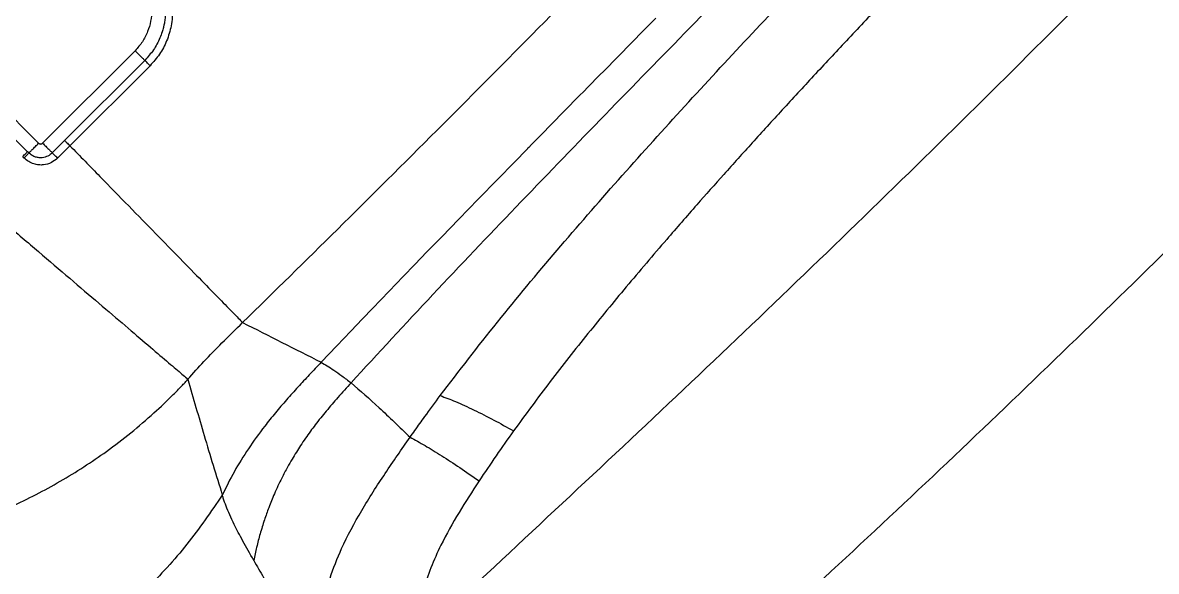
# Model space of a CAD drawing. Extents: x 832 to 912, y 781 to 934.
# Drawn here: x 873.06 to 881.13, y 824.87 to 828.78 of the extents above; entities that cross this region are included whole.
import ezdxf

# ---------------------------------------------------------------- set-up
doc = ezdxf.new("R2010")
doc.units = 0
doc.header["$MEASUREMENT"] = 0
doc.layers.add('1', color=4, linetype='Continuous')

# ---------------------------------------------------------------- blocks, each defined once
blk = doc.blocks.new('2026 SOVEREIGN HL')
at = {"layer": '1', "color": 3, "linetype": 'Continuous', "lineweight": 25}
for p, q in [((41.3621, 30.7682), (40.7124, 31.4178)), ((41.441, 30.8287), (40.7822, 31.4875)), ((42.1281, 31.4875), (41.4693, 30.8287)), ((42.1971, 31.4185), (41.6264, 30.8479)), ((42.2347, 31.3808), (41.6641, 30.8102)), ((41.6264, 30.8479), (41.5382, 30.7597)), ((41.6641, 30.8102), (41.5759, 30.722)), ((41.3366, 30.7239), (41.3272, 30.7333)), ((41.3713, 30.759), (41.3621, 30.7682))]:
    blk.add_line(p, q, dxfattribs=at)
at = {"layer": '1', "color": 3, "linetype": 'Continuous', "lineweight": 25, "flags": 128}
blk.add_lwpolyline([(45.8379, 31.7191), (45.7487, 31.6287), (45.6676, 31.5465), (45.467, 31.3428), (45.4392, 31.3146), (45.411, 31.286), (45.3826, 31.257), (45.3537, 31.2277), (45.3245, 31.198), (45.295, 31.1679), (45.1855, 31.0565), (45.0951, 30.9643), (45.0237, 30.8914), (44.9826, 30.8495), (44.9521, 30.8184), (44.9324, 30.7982), (44.9265, 30.7922), (44.9243, 30.79), (44.9237, 30.7893), (44.9234, 30.7891), (44.9233, 30.789), (44.9233, 30.7889), (44.9233, 30.7889), (44.9233, 30.7889), (44.9233, 30.7889), (44.9232, 30.7889), (44.9232, 30.7889), (44.9232, 30.7889), (44.8284, 30.692), (44.7112, 30.572), (44.5716, 30.429), (44.4335, 30.2872), (44.3126, 30.1626), (44.2075, 30.0543), (44.1206, 29.9644), (44.0376, 29.8785), (43.9374, 29.7745), (43.8202, 29.6525), (43.7486, 29.5778), (43.6643, 29.4896), (43.566, 29.3866), (43.4539, 29.2686)], dxfattribs=at)
at = {"layer": '1', "color": 3, "linetype": 'Continuous', "lineweight": 25}
for points, knots in [([(52.5328, 35.6841), (52.2678, 35.3954), (51.7382, 34.8183), (50.9286, 33.9541), (50.108, 33.0961), (49.277, 32.2445), (48.4371, 31.4008), (47.5894, 30.5651), (46.7349, 29.7386), (45.8748, 28.921), (45.0103, 28.1134), (44.4365, 27.5772), (44.1497, 27.3091)], [0, 0, 0, 0, 0.100109, 0.200104, 0.300149, 0.400144, 0.50015, 0.600108, 0.700088, 0.799983, 0.900004, 1, 1, 1, 1]), ([(49.6965, 35.2771), (49.4418, 35.0262), (48.9313, 34.5232), (48.169, 33.7616), (47.4074, 32.9964), (46.6988, 32.2798), (46.0429, 31.6124), (45.4398, 30.9945), (44.841, 30.3743), (44.2467, 29.7513), (43.86, 29.332), (43.6667, 29.1223)], [0, 0, 0, 0, 0.124518, 0.24961, 0.374575, 0.499672, 0.59975, 0.699785, 0.799893, 0.899914, 1, 1, 1, 1]), ([(54.3595, 35.2002), (54.1059, 34.9272), (53.5986, 34.3812), (52.8401, 33.548), (52.0693, 32.7206), (51.2883, 31.8992), (50.4967, 31.0855), (49.6958, 30.2803), (48.8862, 29.4842), (48.0686, 28.6979), (47.2435, 27.9225), (46.4134, 27.1573), (45.5781, 26.4051), (45.0352, 25.897), (44.7638, 25.6429)], [0, 0, 0, 0, 0.083448, 0.166872, 0.250186, 0.333549, 0.416867, 0.500197, 0.583498, 0.666792, 0.750083, 0.833316, 0.916657, 1, 1, 1, 1]), ([(48.3432, 35.1292), (48.1269, 34.8971), (47.6838, 34.4219), (47.021, 33.7244), (46.3399, 33.0159), (45.6566, 32.3135), (44.9634, 31.6086), (44.2697, 30.9109), (43.5826, 30.2265), (43.1195, 29.7722), (42.8943, 29.5513)], [0, 0, 0, 0, 0.12207, 0.24998, 0.37015, 0.500163, 0.626941, 0.750476, 0.878631, 1, 1, 1, 1]), ([(44.3021, 29.0313), (44.4363, 29.2064), (44.7043, 29.5561), (45.1318, 30.0664), (45.5688, 30.5681), (46.0145, 31.0619), (46.4659, 31.5499), (46.9223, 32.0332), (47.4401, 32.5723), (48.0206, 33.1661), (48.6651, 33.8124), (49.3151, 34.4527), (49.7539, 34.8706), (49.9736, 35.0799)], [0, 0, 0, 0, 0.080984, 0.161681, 0.242036, 0.322029, 0.401945, 0.481724, 0.561411, 0.670999, 0.780544, 0.890091, 1, 1, 1, 1]), ([(50.2817, 34.6545), (50.1991, 34.5768), (50.0304, 34.418), (49.7734, 34.1717), (49.5064, 33.9129), (49.2297, 33.6415), (48.9518, 33.3659), (48.7077, 33.1213), (48.4995, 32.9111), (48.321, 32.7297), (48.1419, 32.5464), (47.9635, 32.3629), (47.7873, 32.1804), (47.6132, 31.9989), (47.416, 31.7918), (47.1986, 31.5617), (46.9643, 31.3108), (46.7406, 31.0686), (46.5275, 30.835), (46.3249, 30.6099), (46.1215, 30.3807), (45.8888, 30.1141), (45.629, 29.8092), (45.3516, 29.4719), (45.0819, 29.1312), (44.9105, 28.8973), (44.8244, 28.7799)], [0, 0, 0, 0, 0.042494, 0.086871, 0.133166, 0.18138, 0.231518, 0.279064, 0.310128, 0.341713, 0.373822, 0.40554, 0.437001, 0.468215, 0.499178, 0.543472, 0.586089, 0.627042, 0.666347, 0.704012, 0.740044, 0.780817, 0.836342, 0.890097, 0.944833, 1, 1, 1, 1]), ([(42.1281, 32.0556), (42.1464, 32.0349), (42.1828, 31.9939), (42.2194, 31.9213), (42.2411, 31.8466), (42.248, 31.7716), (42.2411, 31.6966), (42.2194, 31.6219), (42.1828, 31.5492), (42.1464, 31.5082), (42.1281, 31.4875)], [0, 0, 0, 0, 0.13136, 0.259989, 0.383484, 0.500001, 0.616517, 0.740012, 0.868642, 1, 1, 1, 1]), ([(42.3442, 31.783), (42.3442, 31.7707), (42.3442, 31.7465), (42.3409, 31.7108), (42.336, 31.6798), (42.3293, 31.6498), (42.3201, 31.6171), (42.2995, 31.5619), (42.2619, 31.4908), (42.2186, 31.4424), (42.1971, 31.4185)], [0, 0, 0, 0, 0.090854, 0.179649, 0.266605, 0.323508, 0.408026, 0.518977, 0.761726, 1, 1, 1, 1]), ([(42.3935, 31.7841), (42.3936, 31.7641), (42.3938, 31.7242), (42.3835, 31.6474), (42.3566, 31.5576), (42.3057, 31.4604), (42.2582, 31.4072), (42.2347, 31.3808)], [0, 0, 0, 0, 0.134715, 0.268275, 0.520659, 0.762943, 1, 1, 1, 1]), ([(42.1281, 31.4875), (42.1356, 31.48), (42.1512, 31.4644), (42.1725, 31.4431), (42.1895, 31.4261), (42.1946, 31.421), (42.1971, 31.4185)], [0, 0, 0, 0, 0.235583, 0.490103, 0.749994, 1, 1, 1, 1]), ([(42.2347, 31.3808), (42.2304, 31.3851), (42.2219, 31.3937), (42.2103, 31.4053), (42.2012, 31.4144), (42.1985, 31.4171), (42.1971, 31.4185)], [0, 0, 0, 0, 0.249998, 0.500006, 0.750009, 1, 1, 1, 1]), ([(41.3713, 30.759), (41.3734, 30.7612), (41.3779, 30.7657), (41.395, 30.7827), (41.4169, 30.8046), (41.4332, 30.8209), (41.441, 30.8287)], [0, 0, 0, 0, 0.247949, 0.507926, 0.763558, 1, 1, 1, 1]), ([(41.441, 30.8287), (41.443, 30.8271), (41.4472, 30.8238), (41.4551, 30.8224), (41.463, 30.8238), (41.4672, 30.8271), (41.4693, 30.8287)], [0, 0, 0, 0, 0.250236, 0.500002, 0.749764, 1, 1, 1, 1]), ([(41.4693, 30.8287), (41.4767, 30.8212), (41.4923, 30.8057), (41.5135, 30.7844), (41.5305, 30.7674), (41.5357, 30.7623), (41.5382, 30.7597)], [0, 0, 0, 0, 0.2355066, 0.4899146, 0.7498101, 1, 1, 1, 1]), ([(41.6264, 30.8479), (41.6278, 30.8466), (41.6305, 30.8438), (41.6397, 30.8346), (41.6513, 30.823), (41.6598, 30.8145), (41.6641, 30.8102)], [0, 0, 0, 0, 0.250002, 0.499996, 0.750003, 1, 1, 1, 1]), ([(41.6641, 30.8102), (41.7357, 30.7369), (41.8789, 30.5903), (42.0847, 30.3797), (42.2776, 30.1823), (42.4526, 30.0032), (42.6059, 29.8464), (42.7329, 29.7165), (42.8335, 29.6135), (42.8741, 29.572), (42.8943, 29.5513)], [0, 0, 0, 0, 0.125003, 0.250001, 0.374999, 0.499999, 0.624997, 0.749995, 0.874996, 1, 1, 1, 1]), ([(41.3272, 30.7333), (41.3311, 30.7372), (41.3393, 30.7454), (41.3502, 30.7563), (41.3587, 30.7648), (41.361, 30.7671), (41.3621, 30.7682)], [0, 0, 0, 0, 0.236452, 0.492098, 0.752057, 1, 1, 1, 1]), ([(41.3366, 30.7239), (41.3407, 30.728), (41.349, 30.7363), (41.3598, 30.7472), (41.368, 30.7556), (41.3702, 30.7578), (41.3713, 30.759)], [0, 0, 0, 0, 0.249987, 0.5, 0.749994, 1, 1, 1, 1]), ([(41.5759, 30.722), (41.5617, 30.7104), (41.5322, 30.6862), (41.4834, 30.6732), (41.4406, 30.6731), (41.4049, 30.6807), (41.3682, 30.6966), (41.3474, 30.7146), (41.3366, 30.7239)], [0, 0, 0, 0, 0.206122, 0.428848, 0.553357, 0.689914, 0.839709, 1, 1, 1, 1]), ([(41.5382, 30.7597), (41.5282, 30.7515), (41.5074, 30.7344), (41.4733, 30.7249), (41.4434, 30.7244), (41.4185, 30.7294), (41.3931, 30.7402), (41.3787, 30.7526), (41.3713, 30.759)], [0, 0, 0, 0, 0.2082068, 0.4335654, 0.5570438, 0.6931508, 0.8425396, 1, 1, 1, 1]), ([(41.5759, 30.722), (41.5717, 30.7263), (41.5631, 30.7348), (41.5515, 30.7464), (41.5423, 30.7556), (41.5396, 30.7584), (41.5382, 30.7597)], [0, 0, 0, 0, 0.249993, 0.499997, 0.750002, 1, 1, 1, 1]), ([(41.1475, 30.3059), (41.2262, 30.2387), (41.3837, 30.1044), (41.6104, 29.9109), (41.8232, 29.7293), (42.0164, 29.5644), (42.1858, 29.4198), (42.3262, 29.3), (42.4375, 29.2049), (42.4824, 29.1666), (42.5049, 29.1475)], [0, 0, 0, 0, 0.125003, 0.250002, 0.375, 0.499999, 0.624997, 0.749995, 0.874996, 1, 1, 1, 1]), ([(42.5049, 29.1475), (42.5424, 29.1901), (42.6204, 29.2788), (42.7518, 29.4121), (42.845, 29.5031), (42.8943, 29.5513)], [0, 0, 0, 0, 0.30328, 0.631703, 1, 1, 1, 1]), ([(42.8943, 29.5513), (42.9874, 29.5043), (43.1738, 29.4102), (43.3605, 29.3158), (43.4539, 29.2686)], [0, 0, 0, 0, 0.499548, 1, 1, 1, 1]), ([(43.4539, 29.2686), (43.4255, 29.2387), (43.3701, 29.1802), (43.2874, 29.0912), (43.2064, 29.0013), (43.1267, 28.9083), (43.0338, 28.7929), (42.9333, 28.6538), (42.8313, 28.4903), (42.777, 28.3792), (42.7496, 28.3233)], [0, 0, 0, 0, 0.098701, 0.193118, 0.292795, 0.392244, 0.493591, 0.661899, 0.829751, 1, 1, 1, 1]), ([(43.4539, 29.2686), (43.4678, 29.2603), (43.4957, 29.2437), (43.5434, 29.2129), (43.6001, 29.1727), (43.6444, 29.1391), (43.6667, 29.1223)], [0, 0, 0, 0, 0.250982, 0.500354, 0.749378, 1, 1, 1, 1]), ([(39.6898, 27.8951), (39.7803, 27.8982), (39.9601, 27.9043), (40.2273, 27.9369), (40.5337, 27.9944), (40.8761, 28.0897), (41.2466, 28.2347), (41.5983, 28.4153), (41.9407, 28.6371), (42.2048, 28.8508), (42.3758, 29.0135), (42.4481, 29.0873), (42.4827, 29.1237), (42.4979, 29.14), (42.5049, 29.1475)], [0, 0, 0, 0, 0.085462, 0.169672, 0.253675, 0.379446, 0.504665, 0.62931, 0.753349, 0.8915, 0.952046, 0.978629, 0.990276, 1, 1, 1, 1]), ([(42.5049, 29.1475), (42.5427, 29.014), (42.6205, 28.7398), (42.7057, 28.4644), (42.7495, 28.3231)], [0, 0, 0, 0, 0.486996, 1, 1, 1, 1]), ([(43.6667, 29.1223), (43.6351, 29.0875), (43.5748, 29.0209), (43.4891, 28.9212), (43.4247, 28.8407), (43.3764, 28.7761), (43.3412, 28.7266), (43.3078, 28.6772), (43.2758, 28.6272), (43.2447, 28.5759), (43.2096, 28.5143), (43.1664, 28.4322), (43.1216, 28.3363), (43.0813, 28.237), (43.0475, 28.1422), (43.0186, 28.0482), (42.9933, 27.952), (42.98, 27.8884), (42.9735, 27.8574)], [0, 0, 0, 0, 0.085288, 0.163082, 0.241557, 0.278392, 0.317782, 0.359809, 0.39629, 0.437073, 0.4822, 0.543116, 0.632464, 0.709902, 0.777779, 0.855145, 0.9291, 1, 1, 1, 1]), ([(43.6667, 29.1223), (43.7317, 29.0659), (43.862, 28.9531), (44.0118, 28.8073), (44.0868, 28.7343)], [0, 0, 0, 0, 0.499814, 1, 1, 1, 1]), ([(44.0868, 28.7343), (44.1099, 28.767), (44.1447, 28.8161), (44.2162, 28.9152), (44.2652, 28.9814), (44.3021, 29.0313)], [0, 0, 0, 0, 0.327937, 0.493591, 1, 1, 1, 1]), ([(44.3021, 29.0313), (44.3376, 29.0179), (44.4115, 28.9901), (44.5416, 28.9299), (44.6789, 28.8616), (44.7772, 28.8064), (44.8244, 28.7799)], [0, 0, 0, 0, 0.240376, 0.500111, 0.759756, 1, 1, 1, 1]), ([(44.8244, 28.7799), (44.7827, 28.721), (44.6991, 28.6029), (44.6189, 28.4833), (44.5787, 28.4233)], [0, 0, 0, 0, 0.498516, 1, 1, 1, 1]), ([(43.4397, 27.0778), (43.4364, 27.1507), (43.4297, 27.2964), (43.4569, 27.5153), (43.5124, 27.7314), (43.6052, 27.9658), (43.7388, 28.2145), (43.9074, 28.4763), (44.0272, 28.6486), (44.0867, 28.7343)], [0, 0, 0, 0, 0.1250133, 0.2501878, 0.3754986, 0.5007652, 0.6678345, 0.8348132, 1, 1, 1, 1]), ([(44.0868, 28.7343), (44.1214, 28.7156), (44.1907, 28.6781), (44.3112, 28.604), (44.4393, 28.521), (44.5322, 28.4559), (44.5787, 28.4233)], [0, 0, 0, 0, 0.249987, 0.500168, 0.749998, 1, 1, 1, 1]), ([(44.5787, 28.4233), (44.5303, 28.3486), (44.4334, 28.1988), (44.317, 27.993), (44.233, 27.8066), (44.1778, 27.6423), (44.1619, 27.5307), (44.154, 27.475)], [0, 0, 0, 0, 0.248847, 0.499478, 0.666572, 0.833374, 1, 1, 1, 1]), ([(42.7496, 28.3232), (42.6681, 28.2045), (42.5048, 27.9665), (42.2442, 27.6823), (41.9963, 27.4556), (41.7704, 27.2798), (41.5316, 27.1224), (41.2806, 26.9846), (41.0187, 26.8678), (40.7476, 26.7731), (40.469, 26.7022), (40.1847, 26.6538), (39.9932, 26.6426), (39.8975, 26.637)], [0, 0, 0, 0, 0.125144, 0.250787, 0.334219, 0.417195, 0.499531, 0.582934, 0.666145, 0.749012, 0.832759, 0.916475, 1, 1, 1, 1]), ([(42.7567, 28.3008), (42.7555, 28.3045), (42.753, 28.3121), (42.7507, 28.3194), (42.7495, 28.3231)], [0, 0, 0, 0, 0.483798, 1, 1, 1, 1]), ([(42.9735, 27.8574), (42.9468, 27.9048), (42.8934, 27.9995), (42.8396, 28.1014), (42.8015, 28.1821), (42.7755, 28.2451), (42.7629, 28.2825), (42.7567, 28.3008)], [0, 0, 0, 0, 0.257886, 0.513712, 0.680106, 0.843169, 1, 1, 1, 1]), ([(42.9735, 27.8574), (42.9966, 27.817), (43.0415, 27.7386), (43.1149, 27.6143), (43.1915, 27.4863), (43.2718, 27.3534), (43.3544, 27.2174), (43.4115, 27.124), (43.4397, 27.0778)], [0, 0, 0, 0, 0.177349, 0.345182, 0.513281, 0.681891, 0.842755, 1, 1, 1, 1])]:
    blk.add_open_spline(points, degree=3, knots=knots, dxfattribs=at)

msp = doc.modelspace()

# ---------------------------------------------------------------- block references
at = {"layer": '1'}
msp.add_blockref('2026 SOVEREIGN HL', (831.7292, 797.0948), dxfattribs=at)

doc.saveas('drawing.dxf')
